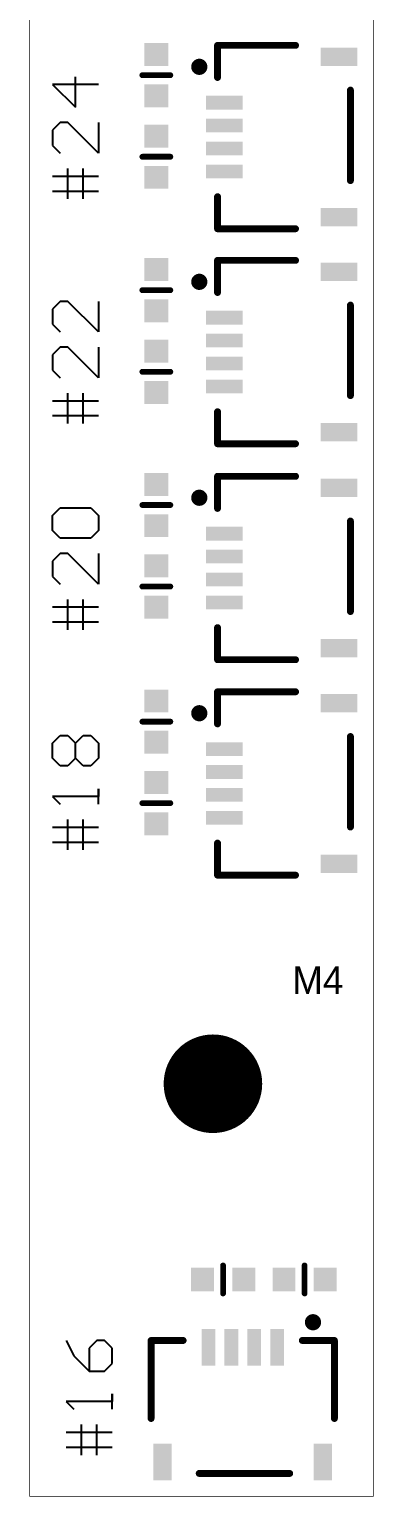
# Model space of a CAD drawing. Extents: x 385 to 449, y 85 to 220.
# Drawn here: x 441.76 to 449.27, y 151.63 to 183.63 of the extents above; entities that cross this region are included whole.
import ezdxf

# ---------------------------------------------------------------- set-up
doc = ezdxf.new("R2010")
doc.units = 0
for name, color, linetype in [('MECHANICAL1', 6, 'CONTINUOUS'), ('PADHOLELAYER', 156, 'CONTINUOUS'), ('TOPOVERLAY', 2, 'CONTINUOUS'), ('TOPPASTE', 8, 'CONTINUOUS')]:
    doc.layers.add(name, color=color, linetype=linetype)

msp = doc.modelspace()

# ---------------------------------------------------------------- linework, layer by layer
at = {"layer": 'MECHANICAL1', "const_width": 0.0127}
for points in [[(449.268, 151.633), (449.268, 219.633)], [(441.768, 151.633), (441.768, 200.933)], [(441.768, 151.633), (449.268, 151.633)]]:
    msp.add_lwpolyline(points, dxfattribs=at)
at = {"layer": 'MECHANICAL1', "const_width": 0.00635}
for points in [[(441.765, 151.633, 1), (441.771, 151.633, 1)], [(441.765, 151.633, 1), (441.771, 151.633, 1)], [(449.265, 151.633, 1), (449.271, 151.633, 1)], [(449.265, 151.633, 1), (449.271, 151.633, 1)]]:
    msp.add_lwpolyline(points, format="xyb", close=True, dxfattribs=at)
at = {"layer": 'PADHOLELAYER', "const_width": 1.075}
msp.add_lwpolyline([(445.23, 160.633, 1), (446.305, 160.633, 1)], format="xyb", close=True, dxfattribs=at)
at = {"layer": 'TOPOVERLAY'}
for p, q in [((442.768, 181.932), (442.768, 182.599)), ((443.268, 182.432), (442.268, 182.432)), ((442.268, 182.432), (442.768, 181.932)), ((442.435, 181.599), (442.268, 181.432)), ((442.601, 181.599), (442.435, 181.599)), ((443.268, 180.933), (442.601, 181.599)), ((443.268, 181.599), (443.268, 180.933)), ((442.268, 181.432), (442.268, 181.099)), ((442.268, 181.099), (442.435, 180.933)), ((442.601, 180.433), (442.601, 180.599)), ((442.935, 179.933), (442.935, 180.599)), ((442.268, 180.433), (443.268, 180.433)), ((442.601, 179.933), (442.601, 180.433)), ((443.268, 180.099), (442.268, 180.099)), ((442.435, 177.699), (442.268, 177.532)), ((442.601, 177.699), (442.435, 177.699)), ((443.268, 177.032), (442.601, 177.699)), ((443.268, 177.699), (443.268, 177.032)), ((442.268, 177.532), (442.268, 177.199)), ((442.268, 177.199), (442.435, 177.032)), ((442.435, 176.699), (442.268, 176.532)), ((442.601, 176.699), (442.435, 176.699)), ((443.268, 176.033), (442.601, 176.699)), ((443.268, 176.699), (443.268, 176.033)), ((442.268, 176.532), (442.268, 176.199)), ((442.268, 176.199), (442.435, 176.033)), ((442.268, 175.533), (443.268, 175.533)), ((442.601, 175.533), (442.601, 175.699)), ((442.601, 175.033), (442.601, 175.533)), ((442.935, 175.033), (442.935, 175.699)), ((443.268, 175.199), (442.268, 175.199)), ((442.268, 173.032), (442.435, 173.199)), ((442.435, 173.199), (443.101, 173.199)), ((443.101, 173.199), (443.268, 173.032)), ((442.268, 172.699), (442.268, 173.032)), ((443.268, 173.032), (443.268, 172.699)), ((442.435, 172.532), (442.268, 172.699)), ((443.101, 172.532), (442.435, 172.532)), ((443.268, 172.699), (443.101, 172.532)), ((442.435, 172.199), (442.268, 172.032)), ((442.601, 172.199), (442.435, 172.199)), ((443.268, 171.533), (442.601, 172.199)), ((443.268, 172.199), (443.268, 171.533)), ((442.268, 172.032), (442.268, 171.699)), ((442.268, 171.699), (442.435, 171.533)), ((442.268, 171.033), (443.268, 171.033)), ((442.601, 171.033), (442.601, 171.199)), ((442.601, 170.533), (442.601, 171.033)), ((442.935, 170.533), (442.935, 171.199)), ((443.268, 170.699), (442.268, 170.699)), ((442.268, 168.065), (442.435, 168.232)), ((442.268, 167.732), (442.268, 168.065)), ((442.435, 168.232), (442.601, 168.232)), ((442.601, 168.232), (442.768, 168.065)), ((442.768, 168.065), (442.935, 168.232)), ((442.768, 167.732), (442.768, 168.065)), ((442.935, 168.232), (443.101, 168.232)), ((443.101, 168.232), (443.268, 168.065)), ((443.268, 168.065), (443.268, 167.732)), ((442.435, 167.566), (442.268, 167.732)), ((442.768, 167.732), (442.601, 167.566)), ((442.935, 167.566), (442.768, 167.732)), ((443.268, 167.732), (443.101, 167.566)), ((442.601, 167.566), (442.435, 167.566)), ((443.101, 167.566), (442.935, 167.566)), ((443.268, 166.899), (442.268, 166.899)), ((442.268, 166.899), (442.435, 166.733)), ((443.268, 166.733), (443.268, 167.066)), ((443.268, 167.066), (443.268, 166.899)), ((442.268, 166.233), (443.268, 166.233)), ((442.601, 166.233), (442.601, 166.399)), ((442.601, 165.733), (442.601, 166.233)), ((442.935, 165.733), (442.935, 166.399)), ((443.268, 165.899), (442.268, 165.899)), ((442.568, 155.032), (442.735, 154.699)), ((443.235, 155.032), (443.068, 154.865)), ((443.401, 155.032), (443.235, 155.032)), ((443.568, 154.865), (443.401, 155.032)), ((442.735, 154.699), (443.068, 154.366)), ((443.068, 154.865), (443.068, 154.366)), ((443.568, 154.532), (443.568, 154.865)), ((443.068, 154.366), (443.401, 154.366)), ((443.401, 154.366), (443.568, 154.532)), ((443.568, 153.699), (442.568, 153.699)), ((442.568, 153.699), (442.735, 153.533)), ((443.568, 153.533), (443.568, 153.866)), ((443.568, 153.866), (443.568, 153.699)), ((442.568, 153.033), (443.568, 153.033)), ((442.901, 153.033), (442.901, 153.199)), ((442.901, 152.533), (442.901, 153.033)), ((443.235, 152.533), (443.235, 153.199)), ((443.568, 152.699), (442.568, 152.699))]:
    msp.add_line(p, q, dxfattribs=at)
for points, const_width in [([(445.868, 183.283), (447.57, 183.283)], 0.15), ([(445.868, 182.583), (445.868, 183.283)], 0.15), ([(444.228, 182.632), (444.837, 182.632)], 0.127), ([(448.768, 182.305), (448.768, 182.308)], 0.15), ([(448.768, 181.283), (448.768, 182.308)], 0.15), ([(448.768, 180.801), (448.768, 181.283)], 0.15), ([(444.228, 180.854), (444.837, 180.854)], 0.127), ([(448.768, 180.333), (448.768, 180.801)], 0.15), ([(445.868, 179.283), (445.868, 179.983)], 0.15), ([(445.868, 179.283), (447.57, 179.283)], 0.15), ([(445.868, 178.593), (447.57, 178.593)], 0.15), ([(445.868, 177.893), (445.868, 178.593)], 0.15), ([(444.228, 177.942), (444.837, 177.942)], 0.127), ([(448.768, 177.615), (448.768, 177.618)], 0.15), ([(448.768, 176.593), (448.768, 177.618)], 0.15), ([(448.768, 176.111), (448.768, 176.593)], 0.15), ([(444.228, 176.164), (444.837, 176.164)], 0.127), ([(448.768, 175.643), (448.768, 176.111)], 0.15), ([(445.868, 174.593), (445.868, 175.293)], 0.15), ([(445.868, 174.593), (447.57, 174.593)], 0.15), ([(445.868, 173.883), (447.57, 173.883)], 0.15), ([(445.868, 173.183), (445.868, 173.883)], 0.15), ([(444.228, 173.257), (444.837, 173.257)], 0.127), ([(448.768, 172.905), (448.768, 172.908)], 0.15), ([(448.768, 171.883), (448.768, 172.908)], 0.15), ([(448.768, 171.401), (448.768, 171.883)], 0.15), ([(444.228, 171.479), (444.837, 171.479)], 0.127), ([(448.768, 170.933), (448.768, 171.401)], 0.15), ([(445.868, 169.883), (445.868, 170.583)], 0.15), ([(445.868, 169.883), (447.57, 169.883)], 0.15), ([(445.868, 169.183), (447.57, 169.183)], 0.15), ([(445.868, 168.483), (445.868, 169.183)], 0.15), ([(444.228, 168.532), (444.837, 168.532)], 0.127), ([(448.768, 168.205), (448.768, 168.208)], 0.15), ([(448.768, 167.183), (448.768, 168.208)], 0.15), ([(448.768, 166.701), (448.768, 167.183)], 0.15), ([(444.228, 166.754), (444.837, 166.754)], 0.127), ([(448.768, 166.233), (448.768, 166.701)], 0.15), ([(445.868, 165.183), (445.868, 165.883)], 0.15), ([(445.868, 165.183), (447.57, 165.183)], 0.15), ([(445.989, 156.059), (445.989, 156.669)], 0.127), ([(447.767, 156.059), (447.767, 156.669)], 0.127), ([(444.418, 153.331), (444.418, 155.033)], 0.15), ([(444.418, 155.033), (445.118, 155.033)], 0.15), ([(447.718, 155.033), (448.418, 155.033)], 0.15), ([(448.418, 155.033), (448.418, 153.331)], 0.15), ([(445.468, 152.133), (445.936, 152.133)], 0.15), ([(445.936, 152.133), (446.418, 152.133)], 0.15), ([(446.418, 152.133), (447.443, 152.133)], 0.15), ([(447.44, 152.133), (447.443, 152.133)], 0.15)]:
    msp.add_lwpolyline(points, dxfattribs=dict(at, const_width=const_width))
for points, const_width in [([(445.83, 183.283, 1), (445.905, 183.283, 1)], 0.075), ([(445.83, 183.283, 1), (445.905, 183.283, 1)], 0.075), ([(447.533, 183.283, 1), (447.608, 183.283, 1)], 0.075), ([(445.419, 182.729, 1), (445.509, 182.729, 1)], 0.09), ([(445.431, 182.729, 1), (445.521, 182.729, 1)], 0.09), ([(444.196, 182.632, 1), (444.259, 182.632, 1)], 0.0635), ([(444.805, 182.632, 1), (444.869, 182.632, 1)], 0.0635), ([(445.83, 182.583, 1), (445.905, 182.583, 1)], 0.075), ([(448.73, 182.308, 1), (448.805, 182.308, 1)], 0.075), ([(448.73, 182.308, 1), (448.805, 182.308, 1)], 0.075), ([(448.73, 182.305, 1), (448.805, 182.305, 1)], 0.075), ([(448.73, 181.283, 1), (448.805, 181.283, 1)], 0.075), ([(448.73, 181.283, 1), (448.805, 181.283, 1)], 0.075), ([(444.196, 180.854, 1), (444.259, 180.854, 1)], 0.0635), ([(444.805, 180.854, 1), (444.869, 180.854, 1)], 0.0635), ([(448.73, 180.801, 1), (448.805, 180.801, 1)], 0.075), ([(448.73, 180.801, 1), (448.805, 180.801, 1)], 0.075), ([(448.73, 180.333, 1), (448.805, 180.333, 1)], 0.075), ([(445.83, 179.983, 1), (445.905, 179.983, 1)], 0.075), ([(445.83, 179.283, 1), (445.905, 179.283, 1)], 0.075), ([(445.83, 179.283, 1), (445.905, 179.283, 1)], 0.075), ([(447.532, 179.283, 1), (447.607, 179.283, 1)], 0.075), ([(445.83, 178.593, 1), (445.905, 178.593, 1)], 0.075), ([(445.83, 178.593, 1), (445.905, 178.593, 1)], 0.075), ([(447.533, 178.593, 1), (447.608, 178.593, 1)], 0.075), ([(444.196, 177.942, 1), (444.259, 177.942, 1)], 0.0635), ([(444.805, 177.942, 1), (444.869, 177.942, 1)], 0.0635), ([(445.419, 178.039, 1), (445.509, 178.039, 1)], 0.09), ([(445.431, 178.039, 1), (445.521, 178.039, 1)], 0.09), ([(445.83, 177.893, 1), (445.905, 177.893, 1)], 0.075), ([(448.73, 177.618, 1), (448.805, 177.618, 1)], 0.075), ([(448.73, 177.618, 1), (448.805, 177.618, 1)], 0.075), ([(448.73, 177.615, 1), (448.805, 177.615, 1)], 0.075), ([(448.73, 176.593, 1), (448.805, 176.593, 1)], 0.075), ([(448.73, 176.593, 1), (448.805, 176.593, 1)], 0.075), ([(444.196, 176.164, 1), (444.259, 176.164, 1)], 0.0635), ([(444.805, 176.164, 1), (444.869, 176.164, 1)], 0.0635), ([(448.73, 176.111, 1), (448.805, 176.111, 1)], 0.075), ([(448.73, 176.111, 1), (448.805, 176.111, 1)], 0.075), ([(448.73, 175.643, 1), (448.805, 175.643, 1)], 0.075), ([(445.83, 175.293, 1), (445.905, 175.293, 1)], 0.075), ([(445.83, 174.593, 1), (445.905, 174.593, 1)], 0.075), ([(445.83, 174.593, 1), (445.905, 174.593, 1)], 0.075), ([(447.532, 174.593, 1), (447.607, 174.593, 1)], 0.075), ([(445.83, 173.883, 1), (445.905, 173.883, 1)], 0.075), ([(445.83, 173.883, 1), (445.905, 173.883, 1)], 0.075), ([(447.533, 173.883, 1), (447.608, 173.883, 1)], 0.075), ([(444.196, 173.257, 1), (444.259, 173.257, 1)], 0.0635), ([(444.805, 173.257, 1), (444.869, 173.257, 1)], 0.0635), ([(445.419, 173.329, 1), (445.509, 173.329, 1)], 0.09), ([(445.431, 173.329, 1), (445.521, 173.329, 1)], 0.09), ([(445.83, 173.183, 1), (445.905, 173.183, 1)], 0.075), ([(448.73, 172.908, 1), (448.805, 172.908, 1)], 0.075), ([(448.73, 172.908, 1), (448.805, 172.908, 1)], 0.075), ([(448.73, 172.905, 1), (448.805, 172.905, 1)], 0.075), ([(448.73, 171.883, 1), (448.805, 171.883, 1)], 0.075), ([(448.73, 171.883, 1), (448.805, 171.883, 1)], 0.075), ([(444.196, 171.479, 1), (444.259, 171.479, 1)], 0.0635), ([(444.805, 171.479, 1), (444.869, 171.479, 1)], 0.0635), ([(448.73, 171.401, 1), (448.805, 171.401, 1)], 0.075), ([(448.73, 171.401, 1), (448.805, 171.401, 1)], 0.075), ([(448.73, 170.933, 1), (448.805, 170.933, 1)], 0.075), ([(445.83, 170.583, 1), (445.905, 170.583, 1)], 0.075), ([(445.83, 169.883, 1), (445.905, 169.883, 1)], 0.075), ([(445.83, 169.883, 1), (445.905, 169.883, 1)], 0.075), ([(447.532, 169.883, 1), (447.607, 169.883, 1)], 0.075), ([(445.83, 169.183, 1), (445.905, 169.183, 1)], 0.075), ([(445.83, 169.183, 1), (445.905, 169.183, 1)], 0.075), ([(447.533, 169.183, 1), (447.608, 169.183, 1)], 0.075), ([(445.419, 168.629, 1), (445.509, 168.629, 1)], 0.09), ([(445.431, 168.629, 1), (445.521, 168.629, 1)], 0.09), ([(444.196, 168.532, 1), (444.259, 168.532, 1)], 0.0635), ([(444.805, 168.532, 1), (444.869, 168.532, 1)], 0.0635), ([(445.83, 168.483, 1), (445.905, 168.483, 1)], 0.075), ([(448.73, 168.208, 1), (448.805, 168.208, 1)], 0.075), ([(448.73, 168.208, 1), (448.805, 168.208, 1)], 0.075), ([(448.73, 168.205, 1), (448.805, 168.205, 1)], 0.075), ([(448.73, 167.183, 1), (448.805, 167.183, 1)], 0.075), ([(448.73, 167.183, 1), (448.805, 167.183, 1)], 0.075), ([(444.196, 166.754, 1), (444.259, 166.754, 1)], 0.0635), ([(444.805, 166.754, 1), (444.869, 166.754, 1)], 0.0635), ([(448.73, 166.701, 1), (448.805, 166.701, 1)], 0.075), ([(448.73, 166.701, 1), (448.805, 166.701, 1)], 0.075), ([(448.73, 166.233, 1), (448.805, 166.233, 1)], 0.075), ([(445.83, 165.883, 1), (445.905, 165.883, 1)], 0.075), ([(445.83, 165.183, 1), (445.905, 165.183, 1)], 0.075), ([(445.83, 165.183, 1), (445.905, 165.183, 1)], 0.075), ([(447.532, 165.183, 1), (447.607, 165.183, 1)], 0.075), ([(445.957, 156.669, 1), (446.02, 156.669, 1)], 0.0635), ([(447.735, 156.669, 1), (447.798, 156.669, 1)], 0.0635), ([(445.957, 156.059, 1), (446.02, 156.059, 1)], 0.0635), ([(447.735, 156.059, 1), (447.798, 156.059, 1)], 0.0635), ([(447.819, 155.437, 1), (447.909, 155.437, 1)], 0.09), ([(447.819, 155.425, 1), (447.909, 155.425, 1)], 0.09), ([(444.38, 155.033, 1), (444.455, 155.033, 1)], 0.075), ([(444.38, 155.033, 1), (444.455, 155.033, 1)], 0.075), ([(445.08, 155.033, 1), (445.155, 155.033, 1)], 0.075), ([(447.68, 155.033, 1), (447.755, 155.033, 1)], 0.075), ([(448.38, 155.033, 1), (448.455, 155.033, 1)], 0.075), ([(448.38, 155.033, 1), (448.455, 155.033, 1)], 0.075), ([(444.38, 153.331, 1), (444.455, 153.331, 1)], 0.075), ([(448.38, 153.331, 1), (448.455, 153.331, 1)], 0.075), ([(445.43, 152.133, 1), (445.505, 152.133, 1)], 0.075), ([(445.898, 152.133, 1), (445.973, 152.133, 1)], 0.075), ([(445.898, 152.133, 1), (445.973, 152.133, 1)], 0.075), ([(446.38, 152.133, 1), (446.455, 152.133, 1)], 0.075), ([(446.38, 152.133, 1), (446.455, 152.133, 1)], 0.075), ([(447.403, 152.133, 1), (447.478, 152.133, 1)], 0.075), ([(447.405, 152.133, 1), (447.48, 152.133, 1)], 0.075), ([(447.405, 152.133, 1), (447.48, 152.133, 1)], 0.075)]:
    msp.add_lwpolyline(points, format="xyb", close=True, dxfattribs=dict(at, const_width=const_width))
at = {"layer": 'TOPOVERLAY', "const_width": 0.18}
for points in [[(445.464, 182.729, -28.866956), (445.476, 182.729)], [(445.464, 178.039, -28.866956), (445.476, 178.039)], [(445.464, 173.329, -28.866956), (445.476, 173.329)], [(445.464, 168.629, -28.866956), (445.476, 168.629)], [(447.864, 155.437, -28.866956), (447.864, 155.425)]]:
    msp.add_lwpolyline(points, format="xyb", dxfattribs=at)
at = {"layer": 'TOPPASTE'}
for points in [[(444.792, 182.832), (444.792, 183.332), (444.272, 182.832), (444.272, 183.332)], [(448.918, 183.233), (448.118, 183.233), (448.918, 182.833), (448.118, 182.833)], [(444.792, 181.932), (444.792, 182.432), (444.272, 181.932), (444.272, 182.432)], [(445.618, 181.883), (446.418, 181.883), (445.618, 182.183), (446.418, 182.183)], [(444.272, 181.554), (444.272, 181.054), (444.792, 181.554), (444.792, 181.054)], [(445.618, 181.383), (446.418, 181.383), (445.618, 181.683), (446.418, 181.683)], [(445.618, 180.883), (446.418, 180.883), (445.618, 181.183), (446.418, 181.183)], [(444.272, 180.654), (444.272, 180.154), (444.792, 180.654), (444.792, 180.154)], [(445.618, 180.383), (446.418, 180.383), (445.618, 180.683), (446.418, 180.683)], [(448.918, 179.733), (448.118, 179.733), (448.918, 179.333), (448.118, 179.333)], [(444.792, 178.142), (444.792, 178.642), (444.272, 178.142), (444.272, 178.642)], [(448.918, 178.543), (448.118, 178.543), (448.918, 178.143), (448.118, 178.143)], [(444.792, 177.242), (444.792, 177.742), (444.272, 177.242), (444.272, 177.742)], [(445.618, 177.193), (446.418, 177.193), (445.618, 177.493), (446.418, 177.493)], [(444.272, 176.864), (444.272, 176.364), (444.792, 176.864), (444.792, 176.364)], [(445.618, 176.693), (446.418, 176.693), (445.618, 176.993), (446.418, 176.993)], [(445.618, 176.193), (446.418, 176.193), (445.618, 176.493), (446.418, 176.493)], [(444.272, 175.964), (444.272, 175.464), (444.792, 175.964), (444.792, 175.464)], [(445.618, 175.693), (446.418, 175.693), (445.618, 175.993), (446.418, 175.993)], [(448.918, 175.043), (448.118, 175.043), (448.918, 174.643), (448.118, 174.643)], [(444.792, 173.457), (444.792, 173.957), (444.272, 173.457), (444.272, 173.957)], [(448.918, 173.833), (448.118, 173.833), (448.918, 173.433), (448.118, 173.433)], [(444.792, 172.557), (444.792, 173.057), (444.272, 172.557), (444.272, 173.057)], [(445.618, 172.483), (446.418, 172.483), (445.618, 172.783), (446.418, 172.783)], [(445.618, 171.983), (446.418, 171.983), (445.618, 172.283), (446.418, 172.283)], [(444.272, 172.179), (444.272, 171.679), (444.792, 172.179), (444.792, 171.679)], [(445.618, 171.483), (446.418, 171.483), (445.618, 171.783), (446.418, 171.783)], [(444.272, 171.279), (444.272, 170.779), (444.792, 171.279), (444.792, 170.779)], [(445.618, 170.983), (446.418, 170.983), (445.618, 171.283), (446.418, 171.283)], [(448.918, 170.333), (448.118, 170.333), (448.918, 169.933), (448.118, 169.933)], [(444.792, 168.732), (444.792, 169.232), (444.272, 168.732), (444.272, 169.232)], [(448.918, 169.133), (448.118, 169.133), (448.918, 168.733), (448.118, 168.733)], [(444.792, 167.832), (444.792, 168.332), (444.272, 167.832), (444.272, 168.332)], [(445.618, 167.783), (446.418, 167.783), (445.618, 168.083), (446.418, 168.083)], [(444.272, 167.454), (444.272, 166.954), (444.792, 167.454), (444.792, 166.954)], [(445.618, 167.283), (446.418, 167.283), (445.618, 167.583), (446.418, 167.583)], [(445.618, 166.783), (446.418, 166.783), (445.618, 167.083), (446.418, 167.083)], [(444.272, 166.554), (444.272, 166.054), (444.792, 166.554), (444.792, 166.054)], [(445.618, 166.283), (446.418, 166.283), (445.618, 166.583), (446.418, 166.583)], [(448.918, 165.633), (448.118, 165.633), (448.918, 165.233), (448.118, 165.233)], [(445.789, 156.624), (445.289, 156.624), (445.789, 156.104), (445.289, 156.104)], [(446.689, 156.624), (446.189, 156.624), (446.689, 156.104), (446.189, 156.104)], [(447.067, 156.104), (447.567, 156.104), (447.067, 156.624), (447.567, 156.624)], [(447.967, 156.104), (448.467, 156.104), (447.967, 156.624), (448.467, 156.624)], [(445.518, 155.283), (445.518, 154.483), (445.818, 155.283), (445.818, 154.483)], [(446.018, 155.283), (446.018, 154.483), (446.318, 155.283), (446.318, 154.483)], [(446.518, 155.283), (446.518, 154.483), (446.818, 155.283), (446.818, 154.483)], [(447.018, 155.283), (447.018, 154.483), (447.318, 155.283), (447.318, 154.483)], [(444.868, 151.983), (444.868, 152.783), (444.468, 151.983), (444.468, 152.783)], [(448.368, 151.983), (448.368, 152.783), (447.968, 151.983), (447.968, 152.783)]]:
    msp.add_solid(points, dxfattribs=at)

# ---------------------------------------------------------------- texts
at = {"layer": 'TOPOVERLAY'}
msp.add_text('M4', height=0.6, dxfattribs=at).set_placement((447.498, 162.593))

doc.saveas('drawing.dxf')
